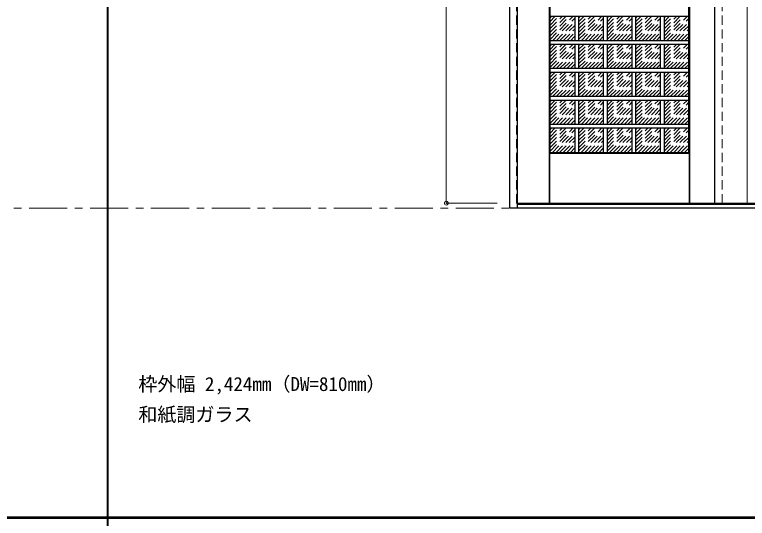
# Model space of a CAD drawing. Units: millimetres, scale not verified. Extents: x -6000 to 5700, y -4307 to 4260.
# Drawn here: x -267 to 2619, y 186 to 2168 of the extents above; entities that cross this region are included whole.
import ezdxf
from ezdxf.enums import TextEntityAlignment as Align

# ---------------------------------------------------------------- set-up
doc = ezdxf.new("R2010")
doc.units = ezdxf.units.MM
doc.header["$LTSCALE"] = 30
doc.header["$PDMODE"] = 32
doc.header["$PDSIZE"] = 15
doc.linetypes.add('CHAIN1', pattern=[8, 5, -1, 1, -1])
doc.linetypes.add('DASHED1', pattern=[1.8, 1.2, -0.6])
for name, color, linetype, lineweight in [('0-1_通り芯', 7, 'CHAIN1', 18), ('0-2_扉', 4, 'DASHED1', 9), ('0-3_仕上げ', 4, 'Continuous', 9), ('0-4_枠', 3, 'Continuous', 25), ('0-B_寸法', 4, 'Continuous', 9), ('0-C_ハッチ', 4, 'DASHED1', 9), ('F-1_枠', 6, 'Continuous', 40)]:
    doc.layers.add(name, color=color, linetype=linetype, lineweight=lineweight)
doc.layers.add('0-A_文字', color=7, linetype='Continuous')
doc.styles.add('ＭＳ ゴシック', font='')
doc.styles.get('ＭＳ ゴシック').set_extended_font_data('MS Gothic')

msp = doc.modelspace()

# ---------------------------------------------------------------- linework, layer by layer
at = {"layer": '0-1_通り芯'}
msp.add_line((-5490, 1406), (5690, 1406), dxfattribs=at)
at = {"layer": '0-2_扉', "color": 3, "linetype": 'Continuous', "lineweight": 25}
for p, q in [((2490, 3409), (2490, 1426)), ((1713, 1426), (4077, 1426))]:
    msp.add_line(p, q, dxfattribs=at)
at = {"layer": '0-2_扉'}
msp.add_line((2520, 1426), (2520, 3409), dxfattribs=at)
msp.add_lwpolyline([(1713, 1426), (1710, 1426), (1710, 3409)], dxfattribs=at)
at = {"layer": '0-3_仕上げ', "color": 7, "lineweight": 18}
for p, q in [((1838, 1426), (1838, 3409)), ((2392, 1426), (2392, 3409)), ((2618, 1426), (2618, 3409)), ((1839.5, 1623.5), (1842, 1626)), ((1839.5, 1426), (1839.5, 1623.5)), ((1841, 1622), (1839.5, 1623.5)), ((1841, 1426), (1841, 1622)), ((1841, 1622), (2389, 1622)), ((2388, 1626), (2390.5, 1623.5)), ((2389, 1622), (2390.5, 1623.5)), ((2389, 1426), (2389, 1622)), ((2390.5, 1426), (2390.5, 1623.5))]:
    msp.add_line(p, q, dxfattribs=at)
at = {"layer": '0-3_仕上げ', "color": 3, "lineweight": 25}
for p, q in [((1842, 1626), (1842, 3259)), ((2388, 1626), (2388, 3259)), ((2388, 2160.33), (1842, 2160.33)), ((1939.2, 2160.33), (1939.2, 2065.47)), ((1954.2, 2160.33), (1954.2, 2065.47)), ((2051.4, 2160.33), (2051.4, 2065.47)), ((2066.4, 2160.33), (2066.4, 2065.47)), ((2163.6, 2160.33), (2163.6, 2065.47)), ((2178.6, 2160.33), (2178.6, 2065.47)), ((2275.8, 2160.33), (2275.8, 2065.47)), ((2290.8, 2160.33), (2290.8, 2065.47)), ((2388, 2065.47), (1842, 2065.47)), ((2388, 2050.47), (1842, 2050.47)), ((1939.2, 2050.47), (1939.2, 1955.6)), ((1954.2, 2050.47), (1954.2, 1955.6)), ((2051.4, 2050.47), (2051.4, 1955.6)), ((2066.4, 2050.47), (2066.4, 1955.6)), ((2163.6, 2050.47), (2163.6, 1955.6)), ((2178.6, 2050.47), (2178.6, 1955.6)), ((2275.8, 2050.47), (2275.8, 1955.6)), ((2290.8, 2050.47), (2290.8, 1955.6)), ((2388, 1955.6), (1842, 1955.6)), ((2388, 1940.6), (1842, 1940.6)), ((1939.2, 1940.6), (1939.2, 1845.73)), ((1954.2, 1940.6), (1954.2, 1845.73)), ((2051.4, 1940.6), (2051.4, 1845.73)), ((2066.4, 1940.6), (2066.4, 1845.73)), ((2163.6, 1940.6), (2163.6, 1845.73)), ((2178.6, 1940.6), (2178.6, 1845.73)), ((2275.8, 1940.6), (2275.8, 1845.73)), ((2290.8, 1940.6), (2290.8, 1845.73)), ((2388, 1845.73), (1842, 1845.73)), ((2388, 1830.73), (1842, 1830.73)), ((1939.2, 1830.73), (1939.2, 1735.87)), ((1954.2, 1830.73), (1954.2, 1735.87)), ((2051.4, 1830.73), (2051.4, 1735.87)), ((2066.4, 1830.73), (2066.4, 1735.87)), ((2163.6, 1830.73), (2163.6, 1735.87)), ((2178.6, 1830.73), (2178.6, 1735.87)), ((2275.8, 1830.73), (2275.8, 1735.87)), ((2290.8, 1830.73), (2290.8, 1735.87)), ((2388, 1735.87), (1842, 1735.87)), ((2388, 1720.87), (1842, 1720.87)), ((1939.2, 1720.87), (1939.2, 1626)), ((1954.2, 1720.87), (1954.2, 1626)), ((2051.4, 1720.87), (2051.4, 1626)), ((2066.4, 1720.87), (2066.4, 1626)), ((2163.6, 1720.87), (2163.6, 1626)), ((2178.6, 1720.87), (2178.6, 1626)), ((2275.8, 1720.87), (2275.8, 1626)), ((2290.8, 1720.87), (2290.8, 1626)), ((1842, 1626), (2388, 1626))]:
    msp.add_line(p, q, dxfattribs=at)
at = {"layer": '0-4_枠'}
for p, q in [((1683, 1406), (1683, 3453)), ((1713, 1406), (1713, 3453)), ((4077, 1421), (1713, 1421)), ((4107, 1406), (1683, 1406))]:
    msp.add_line(p, q, dxfattribs=at)
at = {"layer": '0-B_寸法'}
for p, q in [((1433, 3409), (1433, 1426)), ((1433, 1426), (1633, 1426))]:
    msp.add_line(p, q, dxfattribs=at)
at = {"layer": '0-B_寸法', "color": 7}
msp.add_point((1433, 1426), dxfattribs=at)
at = {"layer": '0-C_ハッチ'}
for p, q in [((1842, 2070.52), (1931.81, 2160.33)), ((1842, 2084.66), (1917.67, 2160.33)), ((1842, 2098.81), (1903.53, 2160.33)), ((1842, 2112.95), (1889.39, 2160.33)), ((1842, 2127.09), (1875.24, 2160.33)), ((1842, 2141.23), (1861.1, 2160.33)), ((1842, 2155.37), (1846.96, 2160.33)), ((1851.09, 2065.47), (1939.2, 2153.58)), ((1865.23, 2065.47), (1939.2, 2139.44)), ((1954.2, 2069.58), (2044.95, 2160.33)), ((1954.2, 2083.73), (2030.81, 2160.33)), ((1954.2, 2097.87), (2016.66, 2160.33)), ((1954.2, 2112.01), (2002.52, 2160.33)), ((1954.2, 2126.15), (1988.38, 2160.33)), ((1954.2, 2140.29), (1974.24, 2160.33)), ((1954.2, 2154.44), (1960.1, 2160.33)), ((1964.22, 2065.47), (2051.4, 2152.64)), ((1978.37, 2065.47), (2051.4, 2138.5)), ((2066.4, 2069.58), (2157.15, 2160.33)), ((2066.4, 2083.73), (2143.01, 2160.33)), ((2066.4, 2097.87), (2128.86, 2160.33)), ((2066.4, 2112.01), (2114.72, 2160.33)), ((2066.4, 2126.15), (2100.58, 2160.33)), ((2066.4, 2140.29), (2086.44, 2160.33)), ((2066.4, 2154.44), (2072.3, 2160.33)), ((2076.42, 2065.47), (2163.6, 2152.64)), ((2090.57, 2065.47), (2163.6, 2138.5)), ((2178.6, 2069.58), (2269.35, 2160.33)), ((2178.6, 2083.73), (2255.21, 2160.33)), ((2178.6, 2097.87), (2241.06, 2160.33)), ((2178.6, 2112.01), (2226.92, 2160.33)), ((2178.6, 2126.15), (2212.78, 2160.33)), ((2178.6, 2140.29), (2198.64, 2160.33)), ((2178.6, 2154.44), (2184.5, 2160.33)), ((2188.62, 2065.47), (2275.8, 2152.64)), ((2202.77, 2065.47), (2275.8, 2138.5)), ((2290.8, 2069.58), (2381.55, 2160.33)), ((2290.8, 2083.73), (2367.41, 2160.33)), ((2290.8, 2097.87), (2353.26, 2160.33)), ((2290.8, 2112.01), (2339.12, 2160.33)), ((2290.8, 2126.15), (2324.98, 2160.33)), ((2290.8, 2140.29), (2310.84, 2160.33)), ((2290.8, 2154.44), (2296.7, 2160.33)), ((2300.82, 2065.47), (2388, 2152.64)), ((2314.97, 2065.47), (2388, 2138.5)), ((1879.37, 2065.47), (1939.2, 2125.29)), ((1893.51, 2065.47), (1939.2, 2111.15)), ((1992.51, 2065.47), (2051.4, 2124.36)), ((2006.65, 2065.47), (2051.4, 2110.22)), ((2104.71, 2065.47), (2163.6, 2124.36)), ((2118.85, 2065.47), (2163.6, 2110.22)), ((2216.91, 2065.47), (2275.8, 2124.36)), ((2231.05, 2065.47), (2275.8, 2110.22)), ((2329.11, 2065.47), (2388, 2124.36)), ((2343.25, 2065.47), (2388, 2110.22)), ((1907.66, 2065.47), (1939.2, 2097.01)), ((1921.8, 2065.47), (1939.2, 2082.87)), ((2020.79, 2065.47), (2051.4, 2096.07)), ((2034.94, 2065.47), (2051.4, 2081.93)), ((2132.99, 2065.47), (2163.6, 2096.07)), ((2147.14, 2065.47), (2163.6, 2081.93)), ((2245.19, 2065.47), (2275.8, 2096.07)), ((2259.34, 2065.47), (2275.8, 2081.93)), ((2357.39, 2065.47), (2388, 2096.07)), ((2371.54, 2065.47), (2388, 2081.93)), ((1842, 1960.65), (1931.81, 2050.47)), ((1842, 1974.8), (1917.67, 2050.47)), ((1842, 1988.94), (1903.53, 2050.47)), ((1842, 2003.08), (1889.39, 2050.47)), ((1842, 2017.22), (1875.24, 2050.47)), ((1842, 2031.36), (1861.1, 2050.47)), ((1842, 2045.51), (1846.96, 2050.47)), ((1935.94, 2065.47), (1939.2, 2068.73)), ((1954.2, 1959.72), (2044.95, 2050.47)), ((1954.2, 1973.86), (2030.81, 2050.47)), ((1954.2, 1988), (2016.66, 2050.47)), ((1954.2, 2002.14), (2002.52, 2050.47)), ((1954.2, 2016.29), (1988.38, 2050.47)), ((1954.2, 2030.43), (1974.24, 2050.47)), ((1954.2, 2044.57), (1960.1, 2050.47)), ((2049.08, 2065.47), (2051.4, 2067.79)), ((2066.4, 1959.72), (2157.15, 2050.47)), ((2066.4, 1973.86), (2143.01, 2050.47)), ((2066.4, 1988), (2128.86, 2050.47)), ((2066.4, 2002.14), (2114.72, 2050.47)), ((2066.4, 2016.29), (2100.58, 2050.47)), ((2066.4, 2030.43), (2086.44, 2050.47)), ((2066.4, 2044.57), (2072.3, 2050.47)), ((2161.28, 2065.47), (2163.6, 2067.79)), ((2178.6, 1959.72), (2269.35, 2050.47)), ((2178.6, 1973.86), (2255.21, 2050.47)), ((2178.6, 1988), (2241.06, 2050.47)), ((2178.6, 2002.14), (2226.92, 2050.47)), ((2178.6, 2016.29), (2212.78, 2050.47)), ((2178.6, 2030.43), (2198.64, 2050.47)), ((2178.6, 2044.57), (2184.5, 2050.47)), ((2273.48, 2065.47), (2275.8, 2067.79)), ((2290.8, 1959.72), (2381.55, 2050.47)), ((2290.8, 1973.86), (2367.41, 2050.47)), ((2290.8, 1988), (2353.26, 2050.47)), ((2290.8, 2002.14), (2339.12, 2050.47)), ((2290.8, 2016.29), (2324.98, 2050.47)), ((2290.8, 2030.43), (2310.84, 2050.47)), ((2290.8, 2044.57), (2296.7, 2050.47)), ((2385.68, 2065.47), (2388, 2067.79)), ((1851.09, 1955.6), (1939.2, 2043.71)), ((1865.23, 1955.6), (1939.2, 2029.57)), ((1964.22, 1955.6), (2051.4, 2042.77)), ((1978.37, 1955.6), (2051.4, 2028.63)), ((2076.42, 1955.6), (2163.6, 2042.77)), ((2090.57, 1955.6), (2163.6, 2028.63)), ((2188.62, 1955.6), (2275.8, 2042.77)), ((2202.77, 1955.6), (2275.8, 2028.63)), ((2300.82, 1955.6), (2388, 2042.77)), ((2314.97, 1955.6), (2388, 2028.63)), ((1879.37, 1955.6), (1939.2, 2015.43)), ((1893.51, 1955.6), (1939.2, 2001.29)), ((1992.51, 1955.6), (2051.4, 2014.49)), ((2006.65, 1955.6), (2051.4, 2000.35)), ((2104.71, 1955.6), (2163.6, 2014.49)), ((2118.85, 1955.6), (2163.6, 2000.35)), ((2216.91, 1955.6), (2275.8, 2014.49)), ((2231.05, 1955.6), (2275.8, 2000.35)), ((2329.11, 1955.6), (2388, 2014.49)), ((2343.25, 1955.6), (2388, 2000.35)), ((1907.66, 1955.6), (1939.2, 1987.14)), ((1921.8, 1955.6), (1939.2, 1973)), ((2020.79, 1955.6), (2051.4, 1986.21)), ((2034.94, 1955.6), (2051.4, 1972.06)), ((2132.99, 1955.6), (2163.6, 1986.21)), ((2147.14, 1955.6), (2163.6, 1972.06)), ((2245.19, 1955.6), (2275.8, 1986.21)), ((2259.34, 1955.6), (2275.8, 1972.06)), ((2357.39, 1955.6), (2388, 1986.21)), ((2371.54, 1955.6), (2388, 1972.06)), ((1842, 1850.79), (1931.81, 1940.6)), ((1842, 1864.93), (1917.67, 1940.6)), ((1842, 1879.07), (1903.53, 1940.6)), ((1842, 1893.21), (1889.39, 1940.6)), ((1842, 1907.36), (1875.24, 1940.6)), ((1842, 1921.5), (1861.1, 1940.6)), ((1842, 1935.64), (1846.96, 1940.6)), ((1851.09, 1845.73), (1939.2, 1933.85)), ((1935.94, 1955.6), (1939.2, 1958.86)), ((1954.2, 1849.85), (2044.95, 1940.6)), ((1954.2, 1863.99), (2030.81, 1940.6)), ((1954.2, 1878.13), (2016.66, 1940.6)), ((1954.2, 1892.28), (2002.52, 1940.6)), ((1954.2, 1906.42), (1988.38, 1940.6)), ((1954.2, 1920.56), (1974.24, 1940.6)), ((1954.2, 1934.7), (1960.1, 1940.6)), ((2049.08, 1955.6), (2051.4, 1957.92)), ((2066.4, 1849.85), (2157.15, 1940.6)), ((2066.4, 1863.99), (2143.01, 1940.6)), ((2066.4, 1878.13), (2128.86, 1940.6)), ((2066.4, 1892.28), (2114.72, 1940.6)), ((2066.4, 1906.42), (2100.58, 1940.6)), ((2066.4, 1920.56), (2086.44, 1940.6)), ((2066.4, 1934.7), (2072.3, 1940.6)), ((2161.28, 1955.6), (2163.6, 1957.92)), ((2178.6, 1849.85), (2269.35, 1940.6)), ((2178.6, 1863.99), (2255.21, 1940.6)), ((2178.6, 1878.13), (2241.06, 1940.6)), ((2178.6, 1892.28), (2226.92, 1940.6)), ((2178.6, 1906.42), (2212.78, 1940.6)), ((2178.6, 1920.56), (2198.64, 1940.6)), ((2178.6, 1934.7), (2184.5, 1940.6)), ((2273.48, 1955.6), (2275.8, 1957.92)), ((2290.8, 1849.85), (2381.55, 1940.6)), ((2290.8, 1863.99), (2367.41, 1940.6)), ((2290.8, 1878.13), (2353.26, 1940.6)), ((2290.8, 1892.28), (2339.12, 1940.6)), ((2290.8, 1906.42), (2324.98, 1940.6)), ((2290.8, 1920.56), (2310.84, 1940.6)), ((2290.8, 1934.7), (2296.7, 1940.6)), ((2385.68, 1955.6), (2388, 1957.92)), ((1865.23, 1845.73), (1939.2, 1919.7)), ((1879.37, 1845.73), (1939.2, 1905.56)), ((1964.22, 1845.73), (2051.4, 1932.91)), ((1978.37, 1845.73), (2051.4, 1918.77)), ((1992.51, 1845.73), (2051.4, 1904.62)), ((2076.42, 1845.73), (2163.6, 1932.91)), ((2090.57, 1845.73), (2163.6, 1918.77)), ((2104.71, 1845.73), (2163.6, 1904.62)), ((2188.62, 1845.73), (2275.8, 1932.91)), ((2202.77, 1845.73), (2275.8, 1918.77)), ((2216.91, 1845.73), (2275.8, 1904.62)), ((2300.82, 1845.73), (2388, 1932.91)), ((2314.97, 1845.73), (2388, 1918.77)), ((2329.11, 1845.73), (2388, 1904.62)), ((1893.51, 1845.73), (1939.2, 1891.42)), ((1907.66, 1845.73), (1939.2, 1877.28)), ((2006.65, 1845.73), (2051.4, 1890.48)), ((2020.79, 1845.73), (2051.4, 1876.34)), ((2118.85, 1845.73), (2163.6, 1890.48)), ((2132.99, 1845.73), (2163.6, 1876.34)), ((2231.05, 1845.73), (2275.8, 1890.48)), ((2245.19, 1845.73), (2275.8, 1876.34)), ((2343.25, 1845.73), (2388, 1890.48)), ((2357.39, 1845.73), (2388, 1876.34)), ((1921.8, 1845.73), (1939.2, 1863.13)), ((1935.94, 1845.73), (1939.2, 1848.99)), ((2034.94, 1845.73), (2051.4, 1862.2)), ((2049.08, 1845.73), (2051.4, 1848.06)), ((2147.14, 1845.73), (2163.6, 1862.2)), ((2161.28, 1845.73), (2163.6, 1848.06)), ((2259.34, 1845.73), (2275.8, 1862.2)), ((2273.48, 1845.73), (2275.8, 1848.06)), ((2371.54, 1845.73), (2388, 1862.2)), ((2385.68, 1845.73), (2388, 1848.06)), ((1842, 1740.92), (1931.81, 1830.73)), ((1842, 1755.06), (1917.67, 1830.73)), ((1842, 1769.21), (1903.53, 1830.73)), ((1842, 1783.35), (1889.39, 1830.73)), ((1842, 1797.49), (1875.24, 1830.73)), ((1842, 1811.63), (1861.1, 1830.73)), ((1842, 1825.77), (1846.96, 1830.73)), ((1851.09, 1735.87), (1939.2, 1823.98)), ((1954.2, 1739.98), (2044.95, 1830.73)), ((1954.2, 1754.13), (2030.81, 1830.73)), ((1954.2, 1768.27), (2016.66, 1830.73)), ((1954.2, 1782.41), (2002.52, 1830.73)), ((1954.2, 1796.55), (1988.38, 1830.73)), ((1954.2, 1810.69), (1974.24, 1830.73)), ((1954.2, 1824.84), (1960.1, 1830.73)), ((1964.22, 1735.87), (2051.4, 1823.04)), ((2066.4, 1739.98), (2157.15, 1830.73)), ((2066.4, 1754.13), (2143.01, 1830.73)), ((2066.4, 1768.27), (2128.86, 1830.73)), ((2066.4, 1782.41), (2114.72, 1830.73)), ((2066.4, 1796.55), (2100.58, 1830.73)), ((2066.4, 1810.69), (2086.44, 1830.73)), ((2066.4, 1824.84), (2072.3, 1830.73)), ((2076.42, 1735.87), (2163.6, 1823.04)), ((2178.6, 1739.98), (2269.35, 1830.73)), ((2178.6, 1754.13), (2255.21, 1830.73)), ((2178.6, 1768.27), (2241.06, 1830.73)), ((2178.6, 1782.41), (2226.92, 1830.73)), ((2178.6, 1796.55), (2212.78, 1830.73)), ((2178.6, 1810.69), (2198.64, 1830.73)), ((2178.6, 1824.84), (2184.5, 1830.73)), ((2188.62, 1735.87), (2275.8, 1823.04)), ((2290.8, 1739.98), (2381.55, 1830.73)), ((2290.8, 1754.13), (2367.41, 1830.73)), ((2290.8, 1768.27), (2353.26, 1830.73)), ((2290.8, 1782.41), (2339.12, 1830.73)), ((2290.8, 1796.55), (2324.98, 1830.73)), ((2290.8, 1810.69), (2310.84, 1830.73)), ((2290.8, 1824.84), (2296.7, 1830.73)), ((2300.82, 1735.87), (2388, 1823.04)), ((1865.23, 1735.87), (1939.2, 1809.84)), ((1879.37, 1735.87), (1939.2, 1795.69)), ((1978.37, 1735.87), (2051.4, 1808.9)), ((1992.51, 1735.87), (2051.4, 1794.76)), ((2090.57, 1735.87), (2163.6, 1808.9)), ((2104.71, 1735.87), (2163.6, 1794.76)), ((2202.77, 1735.87), (2275.8, 1808.9)), ((2216.91, 1735.87), (2275.8, 1794.76)), ((2314.97, 1735.87), (2388, 1808.9)), ((2329.11, 1735.87), (2388, 1794.76)), ((1893.51, 1735.87), (1939.2, 1781.55)), ((1907.66, 1735.87), (1939.2, 1767.41)), ((2006.65, 1735.87), (2051.4, 1780.62)), ((2020.79, 1735.87), (2051.4, 1766.47)), ((2118.85, 1735.87), (2163.6, 1780.62)), ((2132.99, 1735.87), (2163.6, 1766.47)), ((2231.05, 1735.87), (2275.8, 1780.62)), ((2245.19, 1735.87), (2275.8, 1766.47)), ((2343.25, 1735.87), (2388, 1780.62)), ((2357.39, 1735.87), (2388, 1766.47)), ((1921.8, 1735.87), (1939.2, 1753.27)), ((1935.94, 1735.87), (1939.2, 1739.13)), ((2034.94, 1735.87), (2051.4, 1752.33)), ((2049.08, 1735.87), (2051.4, 1738.19)), ((2147.14, 1735.87), (2163.6, 1752.33)), ((2161.28, 1735.87), (2163.6, 1738.19)), ((2259.34, 1735.87), (2275.8, 1752.33)), ((2273.48, 1735.87), (2275.8, 1738.19)), ((2371.54, 1735.87), (2388, 1752.33)), ((2385.68, 1735.87), (2388, 1738.19)), ((1842, 1631.05), (1931.81, 1720.87)), ((1842, 1645.2), (1917.67, 1720.87)), ((1842, 1659.34), (1903.53, 1720.87)), ((1842, 1673.48), (1889.39, 1720.87)), ((1842, 1687.62), (1875.24, 1720.87)), ((1842, 1701.76), (1861.1, 1720.87)), ((1842, 1715.91), (1846.96, 1720.87)), ((1851.09, 1626), (1939.2, 1714.11)), ((1954.2, 1630.12), (2044.95, 1720.87)), ((1954.2, 1644.26), (2030.81, 1720.87)), ((1954.2, 1658.4), (2016.66, 1720.87)), ((1954.2, 1672.54), (2002.52, 1720.87)), ((1954.2, 1686.69), (1988.38, 1720.87)), ((1954.2, 1700.83), (1974.24, 1720.87)), ((1954.2, 1714.97), (1960.1, 1720.87)), ((1964.22, 1626), (2051.4, 1713.17)), ((2066.4, 1630.12), (2157.15, 1720.87)), ((2066.4, 1644.26), (2143.01, 1720.87)), ((2066.4, 1658.4), (2128.86, 1720.87)), ((2066.4, 1672.54), (2114.72, 1720.87)), ((2066.4, 1686.69), (2100.58, 1720.87)), ((2066.4, 1700.83), (2086.44, 1720.87)), ((2066.4, 1714.97), (2072.3, 1720.87)), ((2076.42, 1626), (2163.6, 1713.17)), ((2178.6, 1630.12), (2269.35, 1720.87)), ((2178.6, 1644.26), (2255.21, 1720.87)), ((2178.6, 1658.4), (2241.06, 1720.87)), ((2178.6, 1672.54), (2226.92, 1720.87)), ((2178.6, 1686.69), (2212.78, 1720.87)), ((2178.6, 1700.83), (2198.64, 1720.87)), ((2178.6, 1714.97), (2184.5, 1720.87)), ((2188.62, 1626), (2275.8, 1713.17)), ((2290.8, 1630.12), (2381.55, 1720.87)), ((2290.8, 1644.26), (2367.41, 1720.87)), ((2290.8, 1658.4), (2353.26, 1720.87)), ((2290.8, 1672.54), (2339.12, 1720.87)), ((2290.8, 1686.69), (2324.98, 1720.87)), ((2290.8, 1700.83), (2310.84, 1720.87)), ((2290.8, 1714.97), (2296.7, 1720.87)), ((2300.82, 1626), (2388, 1713.17)), ((1865.23, 1626), (1939.2, 1699.97)), ((1879.37, 1626), (1939.2, 1685.83)), ((1978.37, 1626), (2051.4, 1699.03)), ((1992.51, 1626), (2051.4, 1684.89)), ((2090.57, 1626), (2163.6, 1699.03)), ((2104.71, 1626), (2163.6, 1684.89)), ((2202.77, 1626), (2275.8, 1699.03)), ((2216.91, 1626), (2275.8, 1684.89)), ((2314.97, 1626), (2388, 1699.03)), ((2329.11, 1626), (2388, 1684.89)), ((1893.51, 1626), (1939.2, 1671.69)), ((1907.66, 1626), (1939.2, 1657.54)), ((2006.65, 1626), (2051.4, 1670.75)), ((2020.79, 1626), (2051.4, 1656.61)), ((2118.85, 1626), (2163.6, 1670.75)), ((2132.99, 1626), (2163.6, 1656.61)), ((2231.05, 1626), (2275.8, 1670.75)), ((2245.19, 1626), (2275.8, 1656.61)), ((2343.25, 1626), (2388, 1670.75)), ((2357.39, 1626), (2388, 1656.61)), ((1921.8, 1626), (1939.2, 1643.4)), ((1935.94, 1626), (1939.2, 1629.26)), ((2034.94, 1626), (2051.4, 1642.46)), ((2049.08, 1626), (2051.4, 1628.32)), ((2147.14, 1626), (2163.6, 1642.46)), ((2161.28, 1626), (2163.6, 1628.32)), ((2259.34, 1626), (2275.8, 1642.46)), ((2273.48, 1626), (2275.8, 1628.32)), ((2371.54, 1626), (2388, 1642.46)), ((2385.68, 1626), (2388, 1628.32))]:
    msp.add_line(p, q, dxfattribs=at)
at = {"layer": 'F-1_枠'}
for p, q in [((100, -3790), (100, 4175)), ((-6000, 190.5), (5700, 190.5)), ((-6000, 187.5), (5700, 187.5))]:
    msp.add_line(p, q, dxfattribs=at)

# ---------------------------------------------------------------- texts
at = {"layer": '0-A_文字', "style": 'ＭＳ ゴシック'}
for s, p in [('枠外幅 2,424mm（DW=810mm）', (220, 670.5)), ('和紙調ガラス', (220, 550.5))]:
    msp.add_text(s, height=54.99, dxfattribs=at).set_placement(p, align=Align.BOTTOM_LEFT)

doc.saveas('drawing.dxf')
